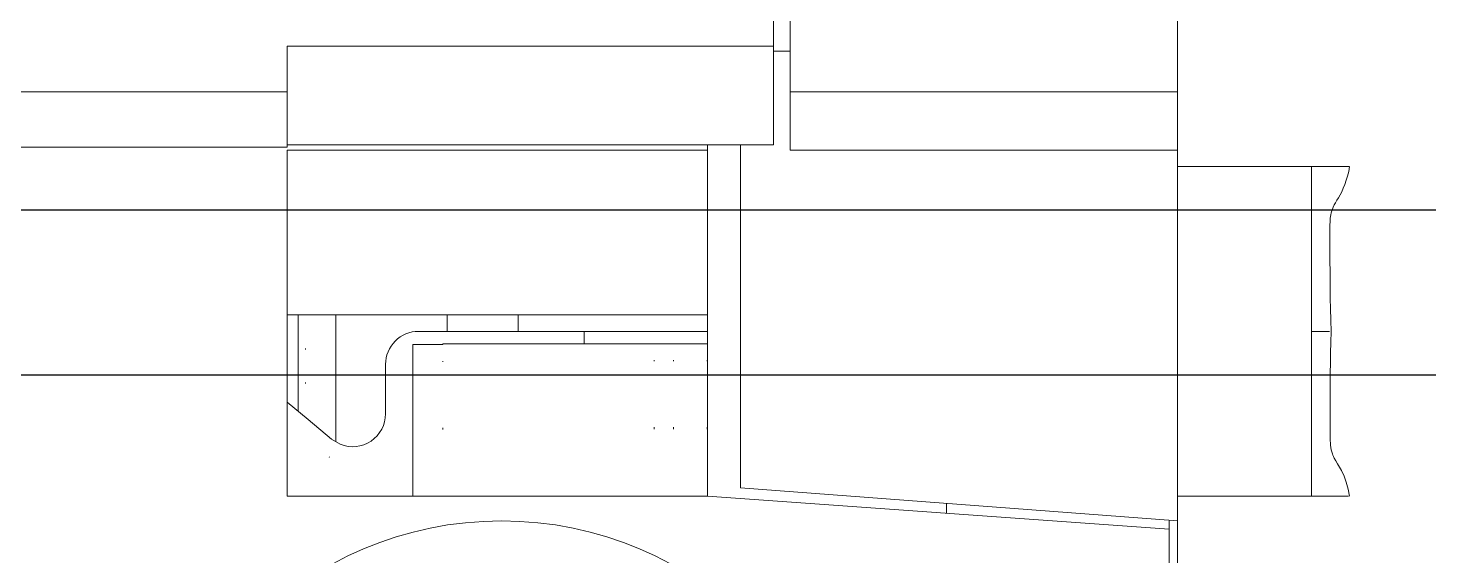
# Model space of a CAD drawing. Header units: inches. Extents: x 17 to 3130, y 15 to 659.
# Drawn here: x 1928.7 to 1937.19, y 246.95 to 250.15 of the extents above; entities that cross this region are included whole.
import ezdxf

# ---------------------------------------------------------------- set-up
doc = ezdxf.new("R2010")
doc.units = ezdxf.units.IN
doc.header["$MEASUREMENT"] = 0
doc.layers.add('Ebene 1', color=7, linetype='Continuous')

msp = doc.modelspace()

# ---------------------------------------------------------------- linework, layer by layer
at = {"color": 7, "linetype": 'Continuous', "lineweight": 25}
for p, q in [((1828.38821, 249.04604), (2076.22458, 249.04604)), ((1828.38821, 248.04604), (2076.23393, 248.04604))]:
    msp.add_line(p, q, dxfattribs=at)
at = {"layer": 'Ebene 1', "lineweight": 9}
for points in [[(1933.31799, 271.65921), (1933.31799, 271.65921), (1933.31799, 249.76181), (1933.31799, 249.76181)], [(1935.66809, 249.76181), (1935.66809, 249.76181), (1935.66809, 271.65921), (1935.66809, 271.65921)], [(1933.21799, 250.03981), (1933.21799, 250.03981), (1933.21799, 250.25921), (1933.21799, 250.25921)], [(1933.21799, 250.03981), (1933.21799, 250.03981), (1930.26809, 250.03971), (1930.26809, 250.03971)], [(1930.26809, 250.03971), (1930.26809, 250.03971), (1930.26809, 250.03971), (1930.26809, 250.03971)], [(1930.26809, 250.03971), (1930.26809, 250.03971), (1930.26809, 250.03971), (1930.26809, 250.03971)], [(1930.26809, 250.03971), (1930.26809, 250.03971), (1930.26809, 249.76181), (1930.26809, 249.76181)], [(1933.21799, 250.03981), (1933.21799, 250.03981), (1933.21799, 250.03981), (1933.21799, 250.03981)], [(1933.21799, 249.44081), (1933.21799, 249.44081), (1933.21799, 250.03981), (1933.21799, 250.03981)], [(1933.21799, 250.00921), (1933.21799, 250.00921), (1933.21799, 250.00921), (1933.21799, 250.00921)], [(1933.21799, 250.00921), (1933.21799, 250.00921), (1933.31799, 250.00921), (1933.31799, 250.00921)], [(1930.26809, 249.76181), (1930.26809, 249.76181), (1927.61809, 249.76181), (1927.61809, 249.76181)], [(1930.26809, 249.76181), (1930.26809, 249.76181), (1930.26809, 249.76181), (1930.26809, 249.76181)], [(1930.26809, 249.76181), (1930.26809, 249.76181), (1930.26819, 249.42681), (1930.26819, 249.42681)], [(1933.31799, 249.76181), (1933.31799, 249.76181), (1933.31799, 249.76181), (1933.31799, 249.76181)], [(1933.31799, 249.76181), (1933.31799, 249.76181), (1935.66809, 249.76181), (1935.66809, 249.76181)], [(1933.31799, 249.76181), (1933.31799, 249.76181), (1933.31799, 249.76181), (1933.31799, 249.76181)], [(1933.31799, 249.76181), (1933.31799, 249.76181), (1933.31799, 249.40921), (1933.31799, 249.40921)], [(1935.66809, 249.76181), (1935.66809, 249.76181), (1935.66809, 249.76181), (1935.66809, 249.76181)], [(1935.66809, 249.76181), (1935.66809, 249.76181), (1935.66809, 249.40901), (1935.66809, 249.40901)], [(1930.26819, 249.42681), (1930.26819, 249.42681), (1927.61809, 249.42681), (1927.61809, 249.42681)], [(1930.26809, 249.44081), (1930.26809, 249.44081), (1930.26809, 249.44081), (1930.26809, 249.44081)], [(1930.26809, 249.44081), (1930.26809, 249.44081), (1933.21799, 249.44081), (1933.21799, 249.44081)], [(1930.26809, 249.40921), (1930.26809, 249.40921), (1930.26809, 249.40921), (1930.26809, 249.40921)], [(1930.26809, 247.30911), (1930.26809, 247.30911), (1930.26809, 249.40921), (1930.26809, 249.40921)], [(1930.26809, 249.40921), (1930.26809, 249.40921), (1930.26809, 249.40921), (1930.26809, 249.40921)], [(1932.81809, 249.40921), (1932.81809, 249.40921), (1930.26809, 249.40921), (1930.26809, 249.40921)], [(1932.81809, 249.44071), (1932.81809, 249.44071), (1932.81809, 249.44071), (1932.81809, 249.44071)], [(1932.81809, 249.44071), (1932.81809, 249.44071), (1932.81809, 249.40921), (1932.81809, 249.40921)], [(1932.81809, 249.40921), (1932.81809, 249.40921), (1932.81809, 249.40921), (1932.81809, 249.40921)], [(1932.81809, 249.40921), (1932.81809, 249.40921), (1932.81809, 249.07801), (1932.81809, 249.07801)], [(1933.01799, 247.35911), (1933.01799, 247.35911), (1933.01809, 249.44071), (1933.01809, 249.44071)], [(1933.01809, 249.44071), (1933.01809, 249.44071), (1933.01809, 249.44071), (1933.01809, 249.44071)], [(1933.31799, 249.40921), (1933.31799, 249.40921), (1933.31799, 249.40921), (1933.31799, 249.40921)], [(1933.31799, 249.40921), (1933.31799, 249.40921), (1935.66809, 249.40901), (1935.66809, 249.40901)], [(1935.66809, 249.40901), (1935.66809, 249.40901), (1935.66809, 249.40901), (1935.66809, 249.40901)], [(1935.66809, 247.15921), (1935.66809, 247.15921), (1935.66809, 249.40901), (1935.66809, 249.40901)], [(1932.81809, 249.07801), (1932.81809, 249.07801), (1932.81809, 249.07801), (1932.81809, 249.07801)], [(1932.81809, 247.30911), (1932.81809, 247.30911), (1932.81809, 249.07801), (1932.81809, 249.07801)], [(1930.26809, 248.40911), (1930.26809, 248.40911), (1930.26809, 248.40911), (1930.26809, 248.40911)], [(1932.81809, 248.40911), (1932.81809, 248.40911), (1930.26809, 248.40911), (1930.26809, 248.40911)], [(1931.66809, 248.40951), (1931.66809, 248.40951), (1931.66809, 248.40951), (1931.66809, 248.40951)], [(1931.66809, 248.30951), (1931.66809, 248.30951), (1931.66809, 248.40951), (1931.66809, 248.40951)], [(1933.01799, 247.35911), (1933.01799, 247.35911), (1933.01799, 247.35911), (1933.01799, 247.35911)], [(1933.01799, 247.35911), (1933.01799, 247.35911), (1935.66809, 247.15921), (1935.66809, 247.15921)], [(1930.26809, 247.30911), (1930.26809, 247.30911), (1930.26809, 247.30911), (1930.26809, 247.30911)], [(1932.81809, 247.30911), (1932.81809, 247.30911), (1930.26809, 247.30911), (1930.26809, 247.30911)], [(1932.81809, 247.30911), (1932.81809, 247.30911), (1932.81809, 247.30911), (1932.81809, 247.30911)], [(1935.61809, 247.10921), (1935.61809, 247.10921), (1932.81809, 247.30911), (1932.81809, 247.30911)], [(1934.26809, 247.26481), (1934.26809, 247.26481), (1934.26809, 247.26481), (1934.26809, 247.26481)], [(1934.26809, 247.20561), (1934.26809, 247.20561), (1934.26809, 247.26481), (1934.26809, 247.26481)], [(1935.61809, 247.16301), (1935.61809, 247.16301), (1935.61809, 247.16301), (1935.61809, 247.16301)], [(1935.61809, 247.10921), (1935.61809, 247.10921), (1935.61809, 247.16301), (1935.61809, 247.16301)], [(1935.66809, 247.15901), (1935.66809, 247.15901), (1935.66809, 247.15901), (1935.66809, 247.15901)], [(1935.66809, 247.15901), (1935.66809, 247.15901), (1935.66809, 243.75921), (1935.66809, 243.75921)], [(1935.61809, 247.10921), (1935.61809, 247.10921), (1935.61809, 247.10921), (1935.61809, 247.10921)], [(1935.61809, 242.63981), (1935.61809, 242.63981), (1935.61809, 247.10921), (1935.61809, 247.10921)]]:
    msp.add_open_spline(points, degree=3, dxfattribs=at)
at = {"layer": 'Ebene 1', "color": 30, "lineweight": 9}
for points in [[(1935.66809, 249.30921), (1935.66809, 249.30921), (1935.66809, 249.30921), (1935.66809, 249.30921)], [(1936.12569, 249.30921), (1936.12569, 249.30921), (1935.66809, 249.30921), (1935.66809, 249.30921)], [(1936.12569, 249.30921), (1936.12569, 249.30921), (1936.12569, 249.30921), (1936.12569, 249.30921)], [(1936.48079, 249.30901), (1936.48079, 249.30901), (1936.12569, 249.30921), (1936.12569, 249.30921)], [(1936.59959, 249.30921), (1936.59959, 249.30921), (1936.48079, 249.30901), (1936.48079, 249.30901)], [(1936.48079, 249.30901), (1936.48079, 249.30901), (1936.48079, 249.30901), (1936.48079, 249.30901)], [(1936.48079, 249.30901), (1936.48079, 249.30901), (1936.48079, 249.30901), (1936.48079, 249.30901)], [(1936.48079, 248.30921), (1936.48079, 248.30921), (1936.48079, 249.30901), (1936.48079, 249.30901)], [(1936.59959, 249.30921), (1936.59959, 249.30921), (1936.59959, 249.30921), (1936.59959, 249.30921)], [(1936.63799, 249.30921), (1936.63799, 249.30921), (1936.59959, 249.30921), (1936.59959, 249.30921)], [(1936.63799, 249.30921), (1936.63799, 249.30921), (1936.63799, 249.30921), (1936.63799, 249.30921)], [(1936.65069, 249.30921), (1936.65069, 249.30921), (1936.63799, 249.30921), (1936.63799, 249.30921)], [(1936.65069, 249.30921), (1936.65069, 249.30921), (1936.65069, 249.30921), (1936.65069, 249.30921)], [(1936.65499, 249.30901), (1936.65499, 249.30901), (1936.65069, 249.30921), (1936.65069, 249.30921)], [(1936.65499, 249.30901), (1936.65499, 249.30901), (1936.65499, 249.30901), (1936.65499, 249.30901)], [(1936.65659, 249.30901), (1936.65659, 249.30901), (1936.65499, 249.30901), (1936.65499, 249.30901)], [(1936.65659, 249.30901), (1936.65659, 249.30901), (1936.65659, 249.30901), (1936.65659, 249.30901)], [(1936.65719, 249.30901), (1936.65719, 249.30901), (1936.65659, 249.30901), (1936.65659, 249.30901)], [(1936.65719, 249.30901), (1936.65719, 249.30901), (1936.65719, 249.30901), (1936.65719, 249.30901)], [(1936.65739, 249.30901), (1936.65739, 249.30901), (1936.65719, 249.30901), (1936.65719, 249.30901)], [(1936.65739, 249.30901), (1936.65739, 249.30901), (1936.65739, 249.30901), (1936.65739, 249.30901)], [(1936.65779, 249.30901), (1936.65779, 249.30901), (1936.65739, 249.30901), (1936.65739, 249.30901)], [(1936.70989, 249.30921), (1936.70989, 249.30921), (1936.65779, 249.30901), (1936.65779, 249.30901)], [(1936.65779, 249.30901), (1936.65779, 249.30901), (1936.65779, 249.30901), (1936.65779, 249.30901)], [(1936.70009, 249.25141), (1936.70009, 249.25141), (1936.70719, 249.27981), (1936.70719, 249.27981)], [(1936.70659, 249.30921), (1936.70659, 249.30921), (1936.70659, 249.30921), (1936.70659, 249.30921)], [(1936.70659, 249.30921), (1936.70659, 249.30921), (1936.70989, 249.30921), (1936.70989, 249.30921)], [(1936.70719, 249.27981), (1936.70719, 249.27981), (1936.71279, 249.30921), (1936.71279, 249.30921)], [(1936.67429, 249.17801), (1936.67429, 249.17801), (1936.68319, 249.20021), (1936.68319, 249.20021)], [(1936.68319, 249.20021), (1936.68319, 249.20021), (1936.69219, 249.22551), (1936.69219, 249.22551)], [(1936.69219, 249.22551), (1936.69219, 249.22551), (1936.70009, 249.25141), (1936.70009, 249.25141)], [(1936.62639, 249.08961), (1936.62639, 249.08961), (1936.63529, 249.10461), (1936.63529, 249.10461)], [(1936.63529, 249.10461), (1936.63529, 249.10461), (1936.64459, 249.11991), (1936.64459, 249.11991)], [(1936.64459, 249.11991), (1936.64459, 249.11991), (1936.65479, 249.13791), (1936.65479, 249.13791)], [(1936.65479, 249.13791), (1936.65479, 249.13791), (1936.66439, 249.15641), (1936.66439, 249.15641)], [(1936.66439, 249.15641), (1936.66439, 249.15641), (1936.67429, 249.17801), (1936.67429, 249.17801)], [(1936.59829, 249.01541), (1936.59829, 249.01541), (1936.60109, 249.02811), (1936.60109, 249.02811)], [(1936.60109, 249.02811), (1936.60109, 249.02811), (1936.60459, 249.03981), (1936.60459, 249.03981)], [(1936.60459, 249.03981), (1936.60459, 249.03981), (1936.60849, 249.05121), (1936.60849, 249.05121)], [(1936.60849, 249.05121), (1936.60849, 249.05121), (1936.61299, 249.06281), (1936.61299, 249.06281)], [(1936.61299, 249.06281), (1936.61299, 249.06281), (1936.61919, 249.07601), (1936.61919, 249.07601)], [(1936.61919, 249.07601), (1936.61919, 249.07601), (1936.62639, 249.08961), (1936.62639, 249.08961)], [(1936.59319, 248.95041), (1936.59319, 248.95041), (1936.59369, 248.97681), (1936.59369, 248.97681)], [(1936.59319, 248.95041), (1936.59319, 248.95041), (1936.59319, 248.95041), (1936.59319, 248.95041)], [(1936.59339, 248.92401), (1936.59339, 248.92401), (1936.59319, 248.95041), (1936.59319, 248.95041)], [(1936.59369, 248.97681), (1936.59369, 248.97681), (1936.59539, 248.99681), (1936.59539, 248.99681)], [(1936.59539, 248.99681), (1936.59539, 248.99681), (1936.59829, 249.01541), (1936.59829, 249.01541)], [(1936.59309, 248.81631), (1936.59309, 248.81631), (1936.59329, 248.85681), (1936.59329, 248.85681)], [(1936.59329, 248.85681), (1936.59329, 248.85681), (1936.59349, 248.89061), (1936.59349, 248.89061)], [(1936.59339, 248.92401), (1936.59339, 248.92401), (1936.59339, 248.92401), (1936.59339, 248.92401)], [(1936.59349, 248.89061), (1936.59349, 248.89061), (1936.59339, 248.92401), (1936.59339, 248.92401)], [(1936.59309, 248.81631), (1936.59309, 248.81631), (1936.59309, 248.81631), (1936.59309, 248.81631)], [(1936.59319, 248.77561), (1936.59319, 248.77561), (1936.59309, 248.81631), (1936.59309, 248.81631)], [(1936.59319, 248.77561), (1936.59319, 248.77561), (1936.59319, 248.77561), (1936.59319, 248.77561)], [(1936.59329, 248.72791), (1936.59329, 248.72791), (1936.59319, 248.77561), (1936.59319, 248.77561)], [(1936.59329, 248.72791), (1936.59329, 248.72791), (1936.59329, 248.72791), (1936.59329, 248.72791)], [(1936.59369, 248.68021), (1936.59369, 248.68021), (1936.59329, 248.72791), (1936.59329, 248.72791)], [(1936.59369, 248.68021), (1936.59369, 248.68021), (1936.59369, 248.68021), (1936.59369, 248.68021)], [(1936.59409, 248.62551), (1936.59409, 248.62551), (1936.59369, 248.68021), (1936.59369, 248.68021)], [(1936.59409, 248.62551), (1936.59409, 248.62551), (1936.59409, 248.62551), (1936.59409, 248.62551)], [(1936.59469, 248.57081), (1936.59469, 248.57081), (1936.59409, 248.62551), (1936.59409, 248.62551)], [(1936.59469, 248.57081), (1936.59469, 248.57081), (1936.59469, 248.57081), (1936.59469, 248.57081)], [(1936.59559, 248.50881), (1936.59559, 248.50881), (1936.59469, 248.57081), (1936.59469, 248.57081)], [(1936.59559, 248.50881), (1936.59559, 248.50881), (1936.59559, 248.50881), (1936.59559, 248.50881)], [(1936.59669, 248.44711), (1936.59669, 248.44711), (1936.59559, 248.50881), (1936.59559, 248.50881)], [(1936.59669, 248.44711), (1936.59669, 248.44711), (1936.59669, 248.44711), (1936.59669, 248.44711)], [(1936.59819, 248.37801), (1936.59819, 248.37801), (1936.59669, 248.44711), (1936.59669, 248.44711)], [(1930.33299, 248.40911), (1930.33299, 248.40911), (1930.33299, 248.40911), (1930.33299, 248.40911)], [(1930.33299, 247.82601), (1930.33299, 247.82601), (1930.33299, 248.40911), (1930.33299, 248.40911)], [(1930.56309, 248.40921), (1930.56309, 248.40921), (1930.56309, 248.40921), (1930.56309, 248.40921)], [(1930.56309, 247.63941), (1930.56309, 247.63941), (1930.56309, 248.40921), (1930.56309, 248.40921)], [(1931.23799, 248.40921), (1931.23799, 248.40921), (1931.23799, 248.40921), (1931.23799, 248.40921)], [(1931.23809, 248.30921), (1931.23809, 248.30921), (1931.23799, 248.40921), (1931.23799, 248.40921)], [(1936.59819, 248.37801), (1936.59819, 248.37801), (1936.59819, 248.37801), (1936.59819, 248.37801)], [(1936.60009, 248.30921), (1936.60009, 248.30921), (1936.59819, 248.37801), (1936.59819, 248.37801)], [(1931.06419, 248.30921), (1931.06419, 248.30921), (1931.06419, 248.30921), (1931.06419, 248.30921)], [(1931.06419, 248.30921), (1931.06419, 248.30921), (1931.76809, 248.30921), (1931.76809, 248.30921)], [(1931.76809, 248.30921), (1931.76809, 248.30921), (1931.76809, 248.30921), (1931.76809, 248.30921)], [(1931.76809, 248.30921), (1931.76809, 248.30921), (1931.98019, 248.30901), (1931.98019, 248.30901)], [(1931.98019, 248.30901), (1931.98019, 248.30901), (1932.06809, 248.30921), (1932.06809, 248.30921)], [(1931.98019, 248.30901), (1931.98019, 248.30901), (1931.98019, 248.30901), (1931.98019, 248.30901)], [(1932.06809, 248.30921), (1932.06809, 248.30921), (1932.06809, 248.30921), (1932.06809, 248.30921)], [(1932.12129, 248.30921), (1932.12129, 248.30921), (1932.06809, 248.30921), (1932.06809, 248.30921)], [(1932.06809, 248.30921), (1932.06809, 248.30921), (1932.06809, 248.30921), (1932.06809, 248.30921)], [(1932.06809, 248.23421), (1932.06809, 248.23421), (1932.06809, 248.30921), (1932.06809, 248.30921)], [(1932.12129, 248.30921), (1932.12129, 248.30921), (1932.12129, 248.30921), (1932.12129, 248.30921)], [(1932.27309, 248.30921), (1932.27309, 248.30921), (1932.12129, 248.30921), (1932.12129, 248.30921)], [(1932.27309, 248.30921), (1932.27309, 248.30921), (1932.27309, 248.30921), (1932.27309, 248.30921)], [(1932.50019, 248.30921), (1932.50019, 248.30921), (1932.27309, 248.30921), (1932.27309, 248.30921)], [(1932.50019, 248.30921), (1932.50019, 248.30921), (1932.50019, 248.30921), (1932.50019, 248.30921)], [(1932.76809, 248.30901), (1932.76809, 248.30901), (1932.50019, 248.30921), (1932.50019, 248.30921)], [(1932.81809, 248.30921), (1932.81809, 248.30921), (1932.76809, 248.30901), (1932.76809, 248.30901)], [(1932.76809, 248.30901), (1932.76809, 248.30901), (1932.76809, 248.30901), (1932.76809, 248.30901)], [(1936.48079, 248.30921), (1936.48079, 248.30921), (1936.48079, 248.30921), (1936.48079, 248.30921)], [(1936.48079, 247.30911), (1936.48079, 247.30911), (1936.48079, 248.30921), (1936.48079, 248.30921)], [(1936.48079, 248.30921), (1936.48079, 248.30921), (1936.48079, 248.30921), (1936.48079, 248.30921)], [(1936.59049, 248.30921), (1936.59049, 248.30921), (1936.48079, 248.30921), (1936.48079, 248.30921)], [(1936.58559, 248.30901), (1936.58559, 248.30901), (1936.59049, 248.30921), (1936.59049, 248.30921)], [(1936.58559, 248.30901), (1936.58559, 248.30901), (1936.58559, 248.30901), (1936.58559, 248.30901)], [(1936.59829, 248.24261), (1936.59829, 248.24261), (1936.60009, 248.30921), (1936.60009, 248.30921)], [(1936.59609, 248.11641), (1936.59609, 248.11641), (1936.59709, 248.17621), (1936.59709, 248.17621)], [(1936.59709, 248.17621), (1936.59709, 248.17621), (1936.59829, 248.24261), (1936.59829, 248.24261)], [(1930.86419, 248.10921), (1930.86419, 248.10921), (1930.86419, 248.10921), (1930.86419, 248.10921)], [(1930.86419, 247.80921), (1930.86419, 247.80921), (1930.86419, 248.10921), (1930.86419, 248.10921)], [(1936.59559, 248.05691), (1936.59559, 248.05691), (1936.59609, 248.11641), (1936.59609, 248.11641)], [(1936.59489, 247.95141), (1936.59489, 247.95141), (1936.59519, 248.00411), (1936.59519, 248.00411)], [(1936.59519, 248.00411), (1936.59519, 248.00411), (1936.59559, 248.05691), (1936.59559, 248.05691)], [(1936.59479, 247.90551), (1936.59479, 247.90551), (1936.59489, 247.95141), (1936.59489, 247.95141)], [(1930.26809, 247.88041), (1930.26809, 247.88041), (1930.26809, 247.88041), (1930.26809, 247.88041)], [(1930.26809, 247.88041), (1930.26809, 247.88041), (1930.39509, 247.77381), (1930.39509, 247.77381)], [(1936.59479, 247.90551), (1936.59479, 247.90551), (1936.59479, 247.90551), (1936.59479, 247.90551)], [(1936.59479, 247.85961), (1936.59479, 247.85961), (1936.59479, 247.90551), (1936.59479, 247.90551)], [(1936.59479, 247.85961), (1936.59479, 247.85961), (1936.59479, 247.85961), (1936.59479, 247.85961)], [(1936.59499, 247.82041), (1936.59499, 247.82041), (1936.59479, 247.85961), (1936.59479, 247.85961)], [(1930.39509, 247.77381), (1930.39509, 247.77381), (1930.39509, 247.77381), (1930.39509, 247.77381)], [(1930.39509, 247.77381), (1930.39509, 247.77381), (1930.53549, 247.65601), (1930.53549, 247.65601)], [(1936.59499, 247.82041), (1936.59499, 247.82041), (1936.59499, 247.82041), (1936.59499, 247.82041)], [(1936.59519, 247.78151), (1936.59519, 247.78151), (1936.59499, 247.82041), (1936.59499, 247.82041)], [(1936.59519, 247.78151), (1936.59519, 247.78151), (1936.59519, 247.78151), (1936.59519, 247.78151)], [(1936.59539, 247.74921), (1936.59539, 247.74921), (1936.59519, 247.78151), (1936.59519, 247.78151)], [(1936.59539, 247.74921), (1936.59539, 247.74921), (1936.59539, 247.74921), (1936.59539, 247.74921)], [(1936.59559, 247.71721), (1936.59559, 247.71721), (1936.59539, 247.74921), (1936.59539, 247.74921)], [(1936.59539, 247.66661), (1936.59539, 247.66661), (1936.59549, 247.69151), (1936.59549, 247.69151)], [(1936.59539, 247.66661), (1936.59539, 247.66661), (1936.59539, 247.66661), (1936.59539, 247.66661)], [(1936.59549, 247.64761), (1936.59549, 247.64761), (1936.59539, 247.66661), (1936.59539, 247.66661)], [(1936.59549, 247.69151), (1936.59549, 247.69151), (1936.59559, 247.71721), (1936.59559, 247.71721)], [(1936.59559, 247.71721), (1936.59559, 247.71721), (1936.59559, 247.71721), (1936.59559, 247.71721)], [(1930.53549, 247.65601), (1930.53549, 247.65601), (1930.53549, 247.65601), (1930.53549, 247.65601)], [(1930.53549, 247.65601), (1930.53549, 247.65601), (1930.58909, 247.62381), (1930.58909, 247.62381)], [(1936.59549, 247.64761), (1936.59549, 247.64761), (1936.59549, 247.64761), (1936.59549, 247.64761)], [(1936.59619, 247.62991), (1936.59619, 247.62991), (1936.59549, 247.64761), (1936.59549, 247.64761)], [(1936.59619, 247.62991), (1936.59619, 247.62991), (1936.59619, 247.62991), (1936.59619, 247.62991)], [(1936.59749, 247.61691), (1936.59749, 247.61691), (1936.59619, 247.62991), (1936.59619, 247.62991)], [(1936.59749, 247.61691), (1936.59749, 247.61691), (1936.59749, 247.61691), (1936.59749, 247.61691)], [(1936.59869, 247.60691), (1936.59869, 247.60691), (1936.59749, 247.61691), (1936.59749, 247.61691)], [(1936.59869, 247.60691), (1936.59869, 247.60691), (1936.59869, 247.60691), (1936.59869, 247.60691)], [(1936.59959, 247.60101), (1936.59959, 247.60101), (1936.59869, 247.60691), (1936.59869, 247.60691)], [(1936.59959, 247.60101), (1936.59959, 247.60101), (1936.59959, 247.60101), (1936.59959, 247.60101)], [(1936.60079, 247.59441), (1936.60079, 247.59441), (1936.59959, 247.60101), (1936.59959, 247.60101)], [(1936.60079, 247.59441), (1936.60079, 247.59441), (1936.60079, 247.59441), (1936.60079, 247.59441)], [(1936.60159, 247.59021), (1936.60159, 247.59021), (1936.60079, 247.59441), (1936.60079, 247.59441)], [(1936.60159, 247.59021), (1936.60159, 247.59021), (1936.60159, 247.59021), (1936.60159, 247.59021)], [(1936.60279, 247.58511), (1936.60279, 247.58511), (1936.60159, 247.59021), (1936.60159, 247.59021)], [(1936.60279, 247.58511), (1936.60279, 247.58511), (1936.60279, 247.58511), (1936.60279, 247.58511)], [(1936.60449, 247.57921), (1936.60449, 247.57921), (1936.60279, 247.58511), (1936.60279, 247.58511)], [(1936.60449, 247.57921), (1936.60449, 247.57921), (1936.60449, 247.57921), (1936.60449, 247.57921)], [(1936.60609, 247.57301), (1936.60609, 247.57301), (1936.60449, 247.57921), (1936.60449, 247.57921)], [(1936.60609, 247.57301), (1936.60609, 247.57301), (1936.60609, 247.57301), (1936.60609, 247.57301)], [(1936.60869, 247.56551), (1936.60869, 247.56551), (1936.60609, 247.57301), (1936.60609, 247.57301)], [(1936.60869, 247.56551), (1936.60869, 247.56551), (1936.60869, 247.56551), (1936.60869, 247.56551)], [(1936.61159, 247.55791), (1936.61159, 247.55791), (1936.60869, 247.56551), (1936.60869, 247.56551)], [(1936.61159, 247.55791), (1936.61159, 247.55791), (1936.61159, 247.55791), (1936.61159, 247.55791)], [(1936.61529, 247.54941), (1936.61529, 247.54941), (1936.61159, 247.55791), (1936.61159, 247.55791)], [(1936.61529, 247.54941), (1936.61529, 247.54941), (1936.61529, 247.54941), (1936.61529, 247.54941)], [(1936.61949, 247.54081), (1936.61949, 247.54081), (1936.61529, 247.54941), (1936.61529, 247.54941)], [(1936.61949, 247.54081), (1936.61949, 247.54081), (1936.61949, 247.54081), (1936.61949, 247.54081)], [(1936.62929, 247.52351), (1936.62929, 247.52351), (1936.61949, 247.54081), (1936.61949, 247.54081)], [(1936.62929, 247.52351), (1936.62929, 247.52351), (1936.62929, 247.52351), (1936.62929, 247.52351)], [(1936.63979, 247.50641), (1936.63979, 247.50641), (1936.62929, 247.52351), (1936.62929, 247.52351)], [(1936.63979, 247.50641), (1936.63979, 247.50641), (1936.63979, 247.50641), (1936.63979, 247.50641)], [(1936.65219, 247.48541), (1936.65219, 247.48541), (1936.63979, 247.50641), (1936.63979, 247.50641)], [(1936.65219, 247.48541), (1936.65219, 247.48541), (1936.65219, 247.48541), (1936.65219, 247.48541)], [(1936.66359, 247.46401), (1936.66359, 247.46401), (1936.65219, 247.48541), (1936.65219, 247.48541)], [(1936.66359, 247.46401), (1936.66359, 247.46401), (1936.66359, 247.46401), (1936.66359, 247.46401)], [(1936.67899, 247.42991), (1936.67899, 247.42991), (1936.66359, 247.46401), (1936.66359, 247.46401)], [(1936.67899, 247.42991), (1936.67899, 247.42991), (1936.67899, 247.42991), (1936.67899, 247.42991)], [(1936.69169, 247.39481), (1936.69169, 247.39481), (1936.67899, 247.42991), (1936.67899, 247.42991)], [(1936.69169, 247.39481), (1936.69169, 247.39481), (1936.69169, 247.39481), (1936.69169, 247.39481)], [(1936.70389, 247.35241), (1936.70389, 247.35241), (1936.69169, 247.39481), (1936.69169, 247.39481)], [(1936.70389, 247.35241), (1936.70389, 247.35241), (1936.70389, 247.35241), (1936.70389, 247.35241)], [(1936.71279, 247.30911), (1936.71279, 247.30911), (1936.70389, 247.35241), (1936.70389, 247.35241)], [(1935.66809, 247.30911), (1935.66809, 247.30911), (1935.66809, 247.30911), (1935.66809, 247.30911)], [(1936.12569, 247.30911), (1936.12569, 247.30911), (1935.66809, 247.30911), (1935.66809, 247.30911)], [(1936.12569, 247.30911), (1936.12569, 247.30911), (1936.12569, 247.30911), (1936.12569, 247.30911)], [(1936.48079, 247.30911), (1936.48079, 247.30911), (1936.12569, 247.30911), (1936.12569, 247.30911)], [(1936.48079, 247.30911), (1936.48079, 247.30911), (1936.48079, 247.30911), (1936.48079, 247.30911)], [(1936.48079, 247.30911), (1936.48079, 247.30911), (1936.56379, 247.30911), (1936.56379, 247.30911)], [(1936.56379, 247.30911), (1936.56379, 247.30911), (1936.56379, 247.30911), (1936.56379, 247.30911)], [(1936.56379, 247.30911), (1936.56379, 247.30911), (1936.62089, 247.30911), (1936.62089, 247.30911)], [(1936.62089, 247.30911), (1936.62089, 247.30911), (1936.62089, 247.30911), (1936.62089, 247.30911)], [(1936.62089, 247.30911), (1936.62089, 247.30911), (1936.64939, 247.30911), (1936.64939, 247.30911)], [(1936.64939, 247.30911), (1936.64939, 247.30911), (1936.64939, 247.30911), (1936.64939, 247.30911)], [(1936.64939, 247.30911), (1936.64939, 247.30911), (1936.65559, 247.30911), (1936.65559, 247.30911)], [(1936.65559, 247.30911), (1936.65559, 247.30911), (1936.65559, 247.30911), (1936.65559, 247.30911)], [(1936.65559, 247.30911), (1936.65559, 247.30911), (1936.65709, 247.30911), (1936.65709, 247.30911)], [(1936.65709, 247.30911), (1936.65709, 247.30911), (1936.65709, 247.30911), (1936.65709, 247.30911)], [(1936.65709, 247.30911), (1936.65709, 247.30911), (1936.65739, 247.30911), (1936.65739, 247.30911)], [(1936.65739, 247.30911), (1936.65739, 247.30911), (1936.65739, 247.30911), (1936.65739, 247.30911)], [(1936.65739, 247.30911), (1936.65739, 247.30911), (1936.65759, 247.30911), (1936.65759, 247.30911)], [(1936.65759, 247.30911), (1936.65759, 247.30911), (1936.65759, 247.30911), (1936.65759, 247.30911)], [(1936.65759, 247.30911), (1936.65759, 247.30911), (1936.70659, 247.30911), (1936.70659, 247.30911)]]:
    msp.add_open_spline(points, degree=3, dxfattribs=at)
for points in [[(1931.06419, 248.30921), (1931.01109, 248.30921), (1930.96029, 248.28801), (1930.92269, 248.25061), (1930.92269, 248.25061), (1930.88529, 248.21311), (1930.86409, 248.16221), (1930.86419, 248.10921)], [(1930.58909, 247.62381), (1930.65069, 247.59881), (1930.72079, 247.60621), (1930.77599, 247.64341), (1930.77599, 247.64341), (1930.83109, 247.68041), (1930.86409, 247.74261), (1930.86419, 247.80921)]]:
    msp.add_open_spline(points, degree=3, knots=[0, 0, 0, 0, 0.5, 0.5, 0.5, 0.5, 1, 1, 1, 1], dxfattribs=at)
at = {"layer": 'Ebene 1', "color": 3, "lineweight": 9}
for points in [[(1930.37769, 248.19941), (1930.37769, 248.19941), (1930.37779, 248.20501), (1930.37779, 248.20501)], [(1930.37779, 248.20501), (1930.37779, 248.20501), (1930.37779, 248.20501), (1930.37779, 248.20501)], [(1931.21249, 248.12921), (1931.21249, 248.12921), (1931.21249, 248.12921), (1931.21249, 248.12921)], [(1931.21249, 248.12921), (1931.21249, 248.12921), (1931.21249, 248.12361), (1931.21249, 248.12361)], [(1932.49269, 248.13401), (1932.49269, 248.13401), (1932.49269, 248.13401), (1932.49269, 248.13401)], [(1932.49269, 248.13401), (1932.49269, 248.13401), (1932.49269, 248.12841), (1932.49269, 248.12841)], [(1932.60999, 248.13401), (1932.60999, 248.13401), (1932.60999, 248.13401), (1932.60999, 248.13401)], [(1932.60999, 248.13401), (1932.60999, 248.13401), (1932.60999, 248.12851), (1932.60999, 248.12851)], [(1932.81579, 248.13401), (1932.81579, 248.13401), (1932.81579, 248.13401), (1932.81579, 248.13401)], [(1932.81579, 248.13401), (1932.81579, 248.13401), (1932.81579, 248.12841), (1932.81579, 248.12841)], [(1930.37769, 247.99811), (1930.37769, 247.99811), (1930.37769, 247.99811), (1930.37769, 247.99811)], [(1930.37769, 247.99261), (1930.37769, 247.99261), (1930.37769, 247.99811), (1930.37769, 247.99811)], [(1930.37769, 247.79131), (1930.37769, 247.79131), (1930.37769, 247.79131), (1930.37769, 247.79131)], [(1930.37769, 247.78841), (1930.37769, 247.78841), (1930.37769, 247.79131), (1930.37769, 247.79131)], [(1931.21249, 247.72481), (1931.21249, 247.72481), (1931.21249, 247.72481), (1931.21249, 247.72481)], [(1931.21249, 247.72481), (1931.21249, 247.72481), (1931.21249, 247.71361), (1931.21249, 247.71361)], [(1932.49279, 247.72721), (1932.49279, 247.72721), (1932.49269, 247.71601), (1932.49269, 247.71601)], [(1932.49279, 247.72721), (1932.49279, 247.72721), (1932.49279, 247.72721), (1932.49279, 247.72721)], [(1932.60999, 247.72721), (1932.60999, 247.72721), (1932.60999, 247.72721), (1932.60999, 247.72721)], [(1932.60999, 247.72721), (1932.60999, 247.72721), (1932.60999, 247.71601), (1932.60999, 247.71601)], [(1932.81589, 247.72721), (1932.81589, 247.72721), (1932.81579, 247.71601), (1932.81579, 247.71601)], [(1932.81589, 247.72721), (1932.81589, 247.72721), (1932.81589, 247.72721), (1932.81589, 247.72721)], [(1930.52489, 247.54721), (1930.52489, 247.54721), (1930.52209, 247.54381), (1930.52209, 247.54381)]]:
    msp.add_open_spline(points, degree=3, dxfattribs=at)
at = {"layer": 'Ebene 1', "color": 253, "lineweight": 9}
for points in [[(1931.02939, 248.22921), (1931.02939, 248.22921), (1931.02939, 248.22921), (1931.02939, 248.22921)], [(1931.02939, 248.22921), (1931.02939, 248.22921), (1931.02939, 247.30911), (1931.02939, 247.30911)], [(1931.02939, 248.22921), (1931.02939, 248.22921), (1931.02939, 248.22921), (1931.02939, 248.22921)], [(1931.02939, 248.22921), (1931.02939, 248.22921), (1931.07709, 248.22921), (1931.07709, 248.22921)], [(1931.07709, 248.22921), (1931.07709, 248.22921), (1931.07709, 248.22921), (1931.07709, 248.22921)], [(1931.07709, 248.22921), (1931.07709, 248.22921), (1931.21249, 248.22921), (1931.21249, 248.22921)], [(1931.21249, 248.23421), (1931.21249, 248.23421), (1931.21249, 248.23421), (1931.21249, 248.23421)], [(1932.49269, 248.23421), (1932.49269, 248.23421), (1931.21249, 248.23421), (1931.21249, 248.23421)], [(1931.21249, 248.23421), (1931.21249, 248.23421), (1931.21249, 248.23421), (1931.21249, 248.23421)], [(1931.21249, 248.23421), (1931.21249, 248.23421), (1931.21249, 248.22921), (1931.21249, 248.22921)], [(1932.49269, 248.23421), (1932.49269, 248.23421), (1932.49269, 248.23421), (1932.49269, 248.23421)], [(1932.56959, 248.23421), (1932.56959, 248.23421), (1932.49269, 248.23421), (1932.49269, 248.23421)], [(1932.56959, 248.23421), (1932.56959, 248.23421), (1932.56959, 248.23421), (1932.56959, 248.23421)], [(1932.60999, 248.23421), (1932.60999, 248.23421), (1932.56959, 248.23421), (1932.56959, 248.23421)], [(1932.60999, 248.23421), (1932.60999, 248.23421), (1932.60999, 248.23421), (1932.60999, 248.23421)], [(1932.60999, 248.23421), (1932.60999, 248.23421), (1932.81579, 248.23421), (1932.81579, 248.23421)], [(1932.81579, 248.23421), (1932.81579, 248.23421), (1932.81579, 248.23421), (1932.81579, 248.23421)], [(1932.81579, 248.23421), (1932.81579, 248.23421), (1932.81689, 248.23421), (1932.81689, 248.23421)], [(1932.81689, 248.23421), (1932.81689, 248.23421), (1932.81689, 248.23421), (1932.81689, 248.23421)], [(1932.81689, 248.23421), (1932.81689, 248.23421), (1932.81809, 248.23421), (1932.81809, 248.23421)]]:
    msp.add_open_spline(points, degree=3, dxfattribs=at)
at = {"layer": 'Ebene 1', "lineweight": 9}
msp.add_open_spline([(1931.56809, 247.15921), (1930.38069, 247.15921), (1929.41819, 246.19651), (1929.41809, 245.00921), (1929.41809, 245.00921), (1929.41809, 243.82161), (1930.38079, 242.85901), (1931.56809, 242.85921), (1931.56809, 242.85921), (1932.75549, 242.85921), (1933.71799, 243.82161), (1933.71809, 245.00921), (1933.71809, 245.00921), (1933.71809, 246.19651), (1932.75549, 247.15901), (1931.56819, 247.15921)], degree=3, knots=[0, 0, 0, 0, 0.25, 0.25, 0.25, 0.25, 0.5, 0.5, 0.5, 0.5, 0.75, 0.75, 0.75, 0.75, 1, 1, 1, 1], dxfattribs=at)

doc.saveas('drawing.dxf')
